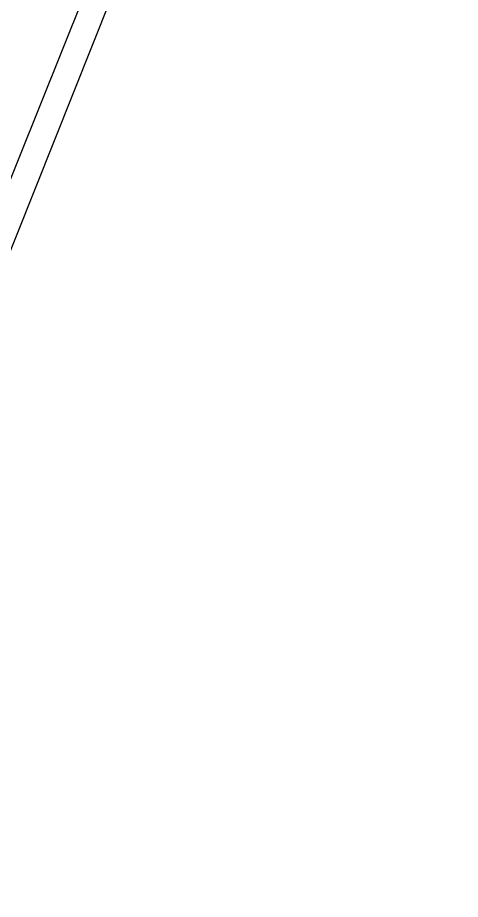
# Model space of a CAD drawing. Extents: x 23618587 to 48466785, y 42305484 to 86624613.
# Drawn here: x 24361972 to 24362717, y 43354754 to 43356237 of the extents above; entities that cross this region are included whole.
import ezdxf

# ---------------------------------------------------------------- set-up
doc = ezdxf.new("R2010")
doc.units = 0
doc.header["$MEASUREMENT"] = 0
doc.layers.add('AC-W', color=7, linetype='CONTINUOUS')
doc.layers.add('楼控', color=1, linetype='CONTINUOUS')

msp = doc.modelspace()

# ---------------------------------------------------------------- linework, layer by layer
at = {"layer": 'AC-W', "color": 7, "ltscale": 300}
for centre, radius, start, end in [((24148685.34615, 42835267.72991), 567722.67138, 66.5260012819, 69.3279804304), ((24162246.90911, 42870268.06754), 513099.72014, 62.6224147924, 75.1443656534)]:
    msp.add_arc(centre, radius, start, end, dxfattribs=at)
at = {"layer": 'AC-W', "color": 7}
for centre, radius, start, end in [((24148759.7883, 42835660.74182), 530172.67138, 79.4743453433, 79.4743453433), ((24148766.30591, 42835659.45113), 530172.67138, 78.1227654299, 78.1227654299), ((24148779.34207, 42835656.52904), 530172.67138, 76.2090487924, 76.2090487924), ((24148685.34615, 42835267.72991), 565472.67138, 66.8927523705, 67.9826562671), ((24148685.34615, 42835267.72991), 565272.67138, 67.1564759426, 67.9826461811), ((24148685.34615, 42835267.72991), 565272.67138, 67.1564759426, 67.9826461798)]:
    msp.add_arc(centre, radius, start, end, dxfattribs=at)
at = {"layer": '楼控', "color": 7}
msp.add_line((24361466.44404, 43354609.90953), (24362682.76996, 43357652.81608), dxfattribs=at)
at = {"layer": '楼控'}
msp.add_line((24361481.22589, 43354771.84552), (24362570.41506, 43357485.40293), dxfattribs=at)

doc.saveas('drawing.dxf')
